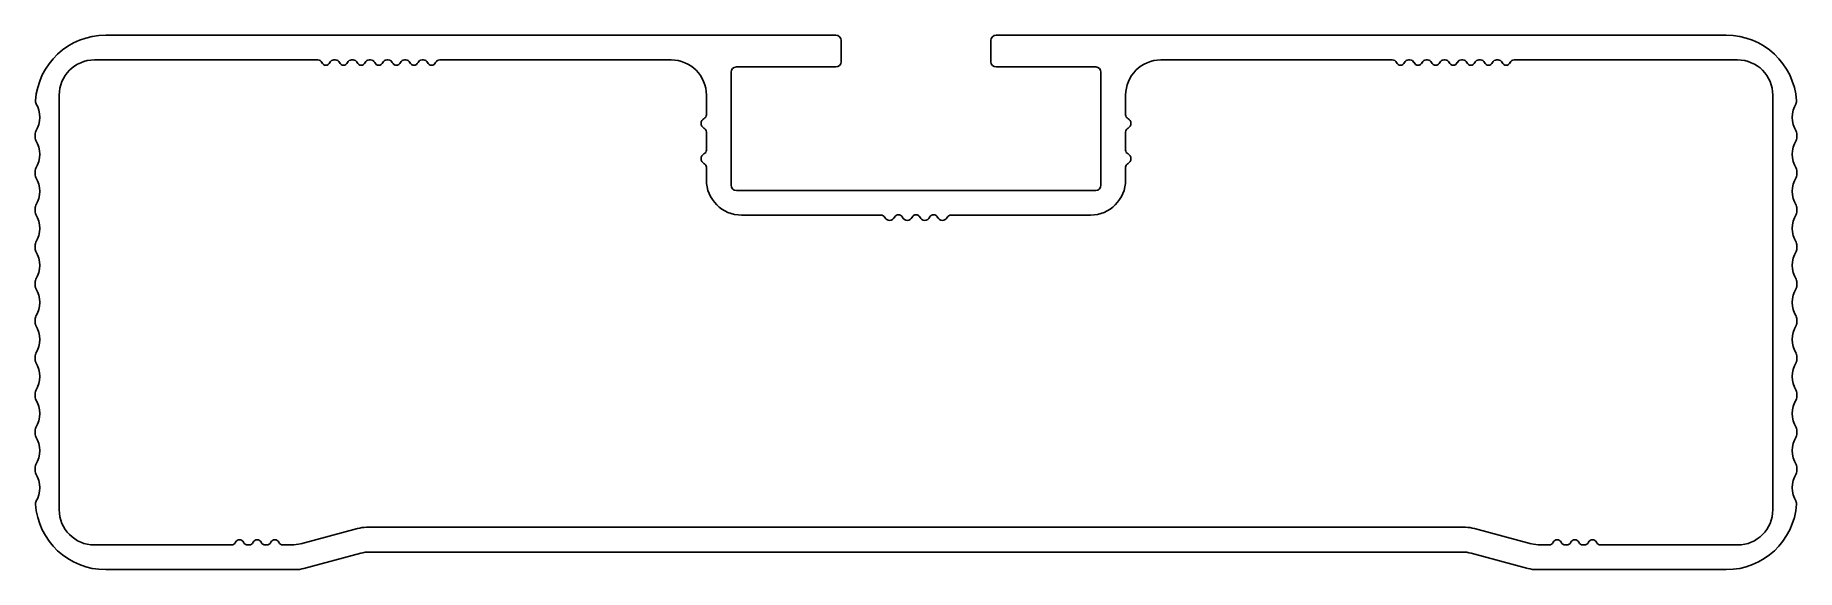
# Model space of a CAD drawing. Extents: x 2212 to 2312, y 1106 to 1137.
import ezdxf

# ---------------------------------------------------------------- set-up
doc = ezdxf.new("R2010")
doc.units = 0
doc.layers.get('0').update_dxf_attribs({"linetype": 'CONTINUOUS'})

msp = doc.modelspace()

# ---------------------------------------------------------------- linework, layer by layer
for p, q in [((2257.7, 1136.57), (2216.25, 1136.57)), ((2258, 1135.07), (2258, 1136.27)), ((2266.5, 1136.27), (2266.5, 1135.07)), ((2308.25, 1136.57), (2266.8, 1136.57)), ((2215.61, 1135.17), (2228.29, 1135.17)), ((2229.21, 1135.17), (2229.29, 1135.17)), ((2230.21, 1135.17), (2230.29, 1135.17)), ((2231.21, 1135.17), (2231.29, 1135.17)), ((2232.21, 1135.17), (2232.29, 1135.17)), ((2233.21, 1135.17), (2233.29, 1135.17)), ((2234.21, 1135.17), (2234.29, 1135.17)), ((2235.21, 1135.17), (2248.35, 1135.17)), ((2276.15, 1135.17), (2289.29, 1135.17)), ((2290.21, 1135.17), (2290.29, 1135.17)), ((2291.21, 1135.17), (2291.29, 1135.17)), ((2292.21, 1135.17), (2292.29, 1135.17)), ((2293.21, 1135.17), (2293.29, 1135.17)), ((2294.21, 1135.17), (2294.29, 1135.17)), ((2295.21, 1135.17), (2295.29, 1135.17)), ((2296.21, 1135.17), (2308.89, 1135.17)), ((2251.75, 1128.07), (2251.75, 1134.47)), ((2252.05, 1134.77), (2257.7, 1134.77)), ((2266.8, 1134.77), (2272.45, 1134.77)), ((2272.75, 1134.47), (2272.75, 1128.07)), ((2213.61, 1109.67), (2213.61, 1133.17)), ((2250.35, 1133.17), (2250.35, 1132.06)), ((2274.15, 1132.06), (2274.15, 1133.17)), ((2310.89, 1133.17), (2310.89, 1109.67)), ((2250.35, 1131.08), (2250.35, 1130.06)), ((2274.15, 1130.06), (2274.15, 1131.08)), ((2212.25, 1130.73), (2212.25, 1131)), ((2312.25, 1130.73), (2312.25, 1131)), ((2250.35, 1129.08), (2250.35, 1128.37)), ((2274.15, 1128.37), (2274.15, 1129.08)), ((2212.25, 1128.63), (2212.25, 1128.9)), ((2312.25, 1128.63), (2312.25, 1128.9)), ((2272.45, 1127.77), (2252.05, 1127.77)), ((2212.25, 1126.53), (2212.25, 1126.8)), ((2252.35, 1126.37), (2260.26, 1126.37)), ((2264.24, 1126.37), (2272.15, 1126.37)), ((2312.25, 1126.53), (2312.25, 1126.8)), ((2212.25, 1124.43), (2212.25, 1124.7)), ((2312.25, 1124.43), (2312.25, 1124.7)), ((2212.25, 1122.33), (2212.25, 1122.6)), ((2312.25, 1122.33), (2312.25, 1122.6)), ((2212.25, 1120.23), (2212.25, 1120.5)), ((2312.25, 1120.23), (2312.25, 1120.5)), ((2212.25, 1118.13), (2212.25, 1118.4)), ((2312.25, 1118.13), (2312.25, 1118.4)), ((2212.25, 1116.03), (2212.25, 1116.3)), ((2312.25, 1116.03), (2312.25, 1116.3)), ((2212.25, 1113.93), (2212.25, 1114.2)), ((2312.25, 1113.93), (2312.25, 1114.2)), ((2212.25, 1111.83), (2212.25, 1112.1)), ((2312.25, 1111.83), (2312.25, 1112.1)), ((2230.54, 1108.6), (2227.32, 1107.73)), ((2293.44, 1108.67), (2231.06, 1108.67)), ((2297.18, 1107.73), (2293.96, 1108.6)), ((2223.39, 1107.67), (2215.61, 1107.67)), ((2224.39, 1107.67), (2224.31, 1107.67)), ((2225.39, 1107.67), (2225.31, 1107.67)), ((2226.8, 1107.67), (2226.31, 1107.67)), ((2227.5, 1106.33), (2230.73, 1107.2)), ((2231.24, 1107.27), (2293.25, 1107.27)), ((2293.77, 1107.2), (2296.99, 1106.33)), ((2298.19, 1107.67), (2297.7, 1107.67)), ((2299.19, 1107.67), (2299.11, 1107.67)), ((2300.19, 1107.67), (2300.11, 1107.67)), ((2308.89, 1107.67), (2301.11, 1107.67)), ((2216.25, 1106.27), (2226.99, 1106.27)), ((2297.51, 1106.27), (2308.25, 1106.27))]:
    msp.add_line(p, q)
for centre, radius, start, end in [((2216.25, 1132.57), 4, 90, 175.9641), ((2257.7, 1136.27), 0.3, 0, 90), ((2266.8, 1136.27), 0.3, 90, 180), ((2308.25, 1132.57), 4, 4.0359, 90), ((2215.61, 1133.17), 2, 90, 180), ((2228.29, 1134.92), 0.25, 23.5782, 90), ((2228.75, 1135.12), 0.25, 203.5782, 336.4218), ((2229.21, 1134.92), 0.25, 90, 156.4218), ((2229.29, 1134.92), 0.25, 23.5782, 90), ((2229.75, 1135.12), 0.25, 203.5782, 336.4218), ((2230.21, 1134.92), 0.25, 90, 156.4218), ((2230.29, 1134.92), 0.25, 23.5782, 90), ((2230.75, 1135.12), 0.25, 203.5782, 336.4218), ((2231.21, 1134.92), 0.25, 90, 156.4218), ((2231.29, 1134.92), 0.25, 23.5782, 90), ((2231.75, 1135.12), 0.25, 203.5782, 336.4218), ((2232.21, 1134.92), 0.25, 90, 156.4218), ((2232.29, 1134.92), 0.25, 23.5782, 90), ((2232.75, 1135.12), 0.25, 203.5782, 336.4218), ((2233.21, 1134.92), 0.25, 90, 156.4218), ((2233.29, 1134.92), 0.25, 23.5782, 90), ((2233.75, 1135.12), 0.25, 203.5782, 336.4218), ((2234.21, 1134.92), 0.25, 90, 156.4218), ((2234.29, 1134.92), 0.25, 23.5782, 90), ((2234.75, 1135.12), 0.25, 203.5782, 336.4218), ((2235.21, 1134.92), 0.25, 90, 156.4218), ((2248.35, 1133.17), 2, 0, 90), ((2257.7, 1135.07), 0.3, 270, 0), ((2266.8, 1135.07), 0.3, 180, 270), ((2276.15, 1133.17), 2, 90, 180), ((2289.29, 1134.92), 0.25, 23.5782, 90), ((2289.75, 1135.12), 0.25, 203.5782, 336.4218), ((2290.21, 1134.92), 0.25, 90, 156.4218), ((2290.29, 1134.92), 0.25, 23.5782, 90), ((2290.75, 1135.12), 0.25, 203.5782, 336.4218), ((2291.21, 1134.92), 0.25, 90, 156.4218), ((2291.29, 1134.92), 0.25, 23.5782, 90), ((2291.75, 1135.12), 0.25, 203.5782, 336.4218), ((2292.21, 1134.92), 0.25, 90, 156.4218), ((2292.29, 1134.92), 0.25, 23.5782, 90), ((2292.75, 1135.12), 0.25, 203.5782, 336.4218), ((2293.21, 1134.92), 0.25, 90, 156.4218), ((2293.29, 1134.92), 0.25, 23.5782, 90), ((2293.75, 1135.12), 0.25, 203.5782, 336.4218), ((2294.21, 1134.92), 0.25, 90, 156.4218), ((2294.29, 1134.92), 0.25, 23.5782, 90), ((2294.75, 1135.12), 0.25, 203.5782, 336.4218), ((2295.21, 1134.92), 0.25, 90, 156.4218), ((2295.29, 1134.92), 0.25, 23.5782, 90), ((2295.75, 1135.12), 0.25, 203.5782, 336.4218), ((2296.21, 1134.92), 0.25, 90, 156.4218), ((2308.89, 1133.17), 2, 0, 90), ((2252.05, 1134.47), 0.3, 90, 180), ((2272.45, 1134.47), 0.3, 0, 90), ((2212.51, 1132.83), 0.25, 175.9641, 211.242), ((2211.01, 1131.92), 1.5, 328.1759, 31.242), ((2250.1, 1132.06), 0.25, 297.0357, 360), ((2274.4, 1132.06), 0.25, 180, 242.9643), ((2313.49, 1131.92), 1.5, 148.758, 211.8241), ((2311.99, 1132.83), 0.25, 328.758, 4.0359), ((2212.5, 1131), 0.25, 148.1759, 180), ((2250.35, 1131.57), 0.3, 117.0357, 242.9643), ((2250.1, 1131.08), 0.25, 0, 62.9643), ((2274.4, 1131.08), 0.25, 117.0357, 180), ((2274.15, 1131.57), 0.3, 297.0357, 62.9643), ((2312, 1131), 0.25, 0, 31.8241), ((2212.5, 1130.73), 0.25, 180, 211.5823), ((2211.01, 1129.82), 1.5, 328.4177, 31.5823), ((2250.1, 1130.06), 0.25, 297.0357, 360), ((2274.4, 1130.06), 0.25, 180, 242.9643), ((2313.49, 1129.82), 1.5, 148.4177, 211.5823), ((2312, 1130.73), 0.25, 328.4177, 0), ((2212.5, 1128.9), 0.25, 148.4177, 180), ((2250.35, 1129.57), 0.3, 117.0357, 242.9643), ((2250.1, 1129.08), 0.25, 0, 62.9643), ((2274.4, 1129.08), 0.25, 117.0357, 180), ((2274.15, 1129.57), 0.3, 297.0357, 62.9643), ((2312, 1128.9), 0.25, 0, 31.5823), ((2212.5, 1128.63), 0.25, 180, 211.5823), ((2211.01, 1127.72), 1.5, 328.4177, 31.5823), ((2252.35, 1128.37), 2, 180, 270), ((2252.05, 1128.07), 0.3, 180, 270), ((2272.15, 1128.37), 2, 270, 0), ((2272.45, 1128.07), 0.3, 270, 360), ((2313.49, 1127.72), 1.5, 148.4177, 211.5823), ((2312, 1128.63), 0.25, 328.4177, 360), ((2212.5, 1126.8), 0.25, 148.4177, 180), ((2212.5, 1126.53), 0.25, 180, 211.5823), ((2211.01, 1125.62), 1.5, 328.4177, 31.5823), ((2260.26, 1126.12), 0.25, 27.0357, 90), ((2260.75, 1126.37), 0.3, 207.0357, 335.38), ((2261.25, 1126.14), 0.25, 24.62, 155.38), ((2261.75, 1126.37), 0.3, 204.62, 335.38), ((2262.25, 1126.14), 0.25, 24.62, 155.38), ((2262.75, 1126.37), 0.3, 204.62, 335.38), ((2263.25, 1126.14), 0.25, 24.62, 155.38), ((2263.75, 1126.37), 0.3, 204.62, 332.9643), ((2264.24, 1126.12), 0.25, 90, 152.9643), ((2313.49, 1125.62), 1.5, 148.4177, 211.5823), ((2312, 1126.8), 0.25, 0, 31.5823), ((2312, 1126.53), 0.25, 328.4177, 360), ((2212.5, 1124.7), 0.25, 148.4177, 180), ((2212.5, 1124.43), 0.25, 180, 211.5823), ((2211.01, 1123.52), 1.5, 328.4177, 31.5823), ((2313.49, 1123.52), 1.5, 148.4177, 211.5823), ((2312, 1124.7), 0.25, 0, 31.5823), ((2312, 1124.43), 0.25, 328.4177, 0), ((2212.5, 1122.6), 0.25, 148.4177, 180), ((2212.5, 1122.33), 0.25, 180, 211.5823), ((2211.01, 1121.42), 1.5, 328.4177, 31.5823), ((2313.49, 1121.42), 1.5, 148.4177, 211.5823), ((2312, 1122.6), 0.25, 0, 31.5823), ((2312, 1122.33), 0.25, 328.4177, 0), ((2212.5, 1120.5), 0.25, 148.4177, 180), ((2212.5, 1120.23), 0.25, 180, 211.5823), ((2211.01, 1119.32), 1.5, 328.4177, 31.5823), ((2313.49, 1119.32), 1.5, 148.4177, 211.5823), ((2312, 1120.5), 0.25, 0, 31.5823), ((2312, 1120.23), 0.25, 328.4177, 0), ((2212.5, 1118.4), 0.25, 148.4177, 180), ((2212.5, 1118.13), 0.25, 180, 211.5823), ((2211.01, 1117.22), 1.5, 328.4177, 31.5823), ((2313.49, 1117.22), 1.5, 148.4177, 211.5823), ((2312, 1118.4), 0.25, 0, 31.5823), ((2312, 1118.13), 0.25, 328.4177, 360), ((2212.5, 1116.3), 0.25, 148.4177, 180), ((2212.5, 1116.03), 0.25, 180, 211.5823), ((2312, 1116.3), 0.25, 0, 31.5823), ((2312, 1116.03), 0.25, 328.4177, 360), ((2211.01, 1115.12), 1.5, 328.4177, 31.5823), ((2313.49, 1115.12), 1.5, 148.4177, 211.5823), ((2212.5, 1114.2), 0.25, 148.4177, 180), ((2312, 1114.2), 0.25, 0, 31.5823), ((2212.5, 1113.93), 0.25, 180, 211.5823), ((2211.01, 1113.02), 1.5, 328.4177, 31.5823), ((2313.49, 1113.02), 1.5, 148.4177, 211.5823), ((2312, 1113.93), 0.25, 328.4177, 360), ((2212.5, 1112.1), 0.25, 148.4177, 180), ((2312, 1112.1), 0.25, 0, 31.5823), ((2212.5, 1111.83), 0.25, 180, 211.8241), ((2211.01, 1110.91), 1.5, 328.758, 31.8241), ((2313.49, 1110.91), 1.5, 148.1759, 211.242), ((2312, 1111.83), 0.25, 328.1759, 0), ((2212.51, 1110), 0.25, 148.758, 184.0359), ((2311.99, 1110), 0.25, 355.9641, 31.242), ((2216.25, 1110.27), 4, 184.0359, 270), ((2215.61, 1109.67), 2, 180, 270), ((2308.25, 1110.27), 4, 270, 355.9641), ((2308.89, 1109.67), 2, 270, 0), ((2231.06, 1106.67), 2, 90, 105), ((2293.44, 1106.67), 2, 75, 90), ((2223.39, 1107.92), 0.25, 270, 336.4218), ((2223.85, 1107.72), 0.25, 23.5782, 156.4218), ((2224.31, 1107.92), 0.25, 203.5782, 270), ((2224.39, 1107.92), 0.25, 270, 336.4218), ((2224.85, 1107.72), 0.25, 23.5782, 156.4218), ((2225.31, 1107.92), 0.25, 203.5782, 270), ((2225.39, 1107.92), 0.25, 270, 336.4218), ((2225.85, 1107.72), 0.25, 23.5782, 156.4218), ((2226.31, 1107.92), 0.25, 203.5782, 270), ((2226.8, 1109.67), 2, 270, 285), ((2231.24, 1105.27), 2, 90, 105), ((2293.25, 1105.27), 2, 75, 90), ((2297.7, 1109.67), 2, 255, 270), ((2298.19, 1107.92), 0.25, 270, 336.4218), ((2298.65, 1107.72), 0.25, 23.5782, 156.4218), ((2299.11, 1107.92), 0.25, 203.5782, 270), ((2299.19, 1107.92), 0.25, 270, 336.4218), ((2299.65, 1107.72), 0.25, 23.5782, 156.4218), ((2300.11, 1107.92), 0.25, 203.5782, 270), ((2300.19, 1107.92), 0.25, 270, 336.4218), ((2300.65, 1107.72), 0.25, 23.5782, 156.4218), ((2301.11, 1107.92), 0.25, 203.5782, 270), ((2226.99, 1108.27), 2, 270, 285), ((2297.51, 1108.27), 2, 255, 270)]:
    msp.add_arc(centre, radius, start, end)

doc.saveas('drawing.dxf')
